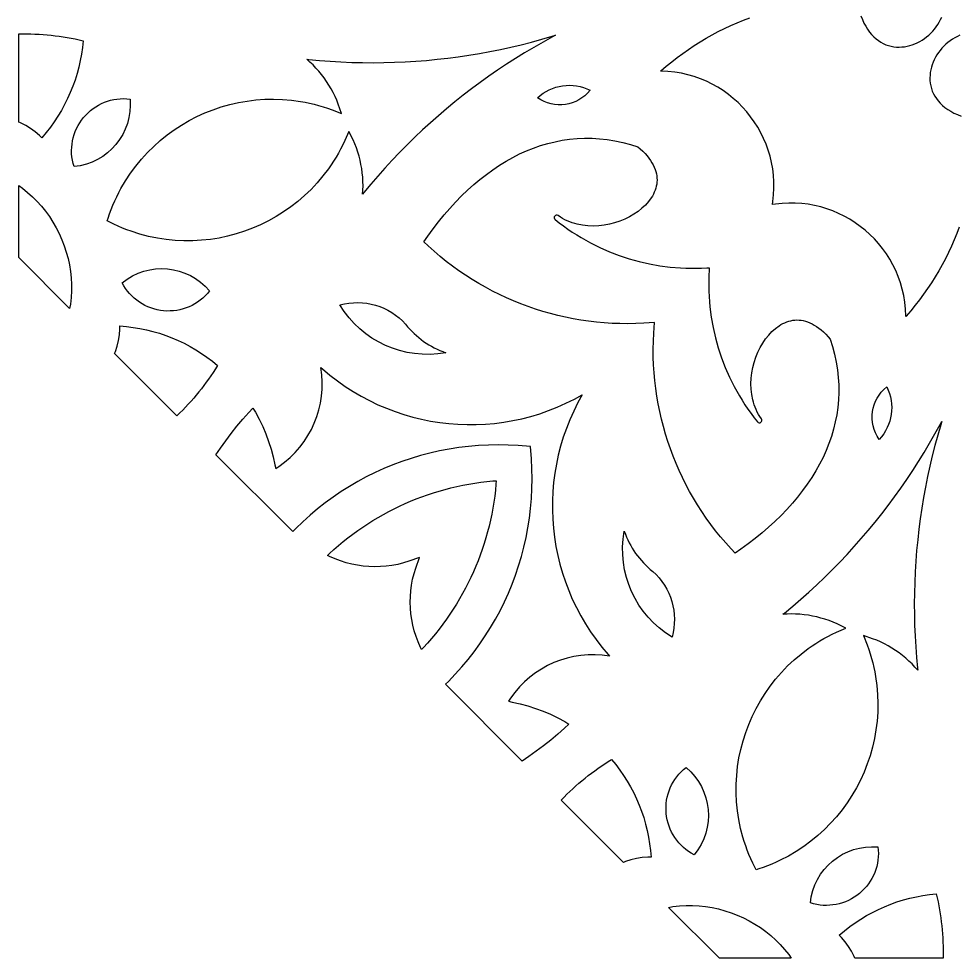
# Model space of a CAD drawing. Extents: x -1917 to -261, y -485 to 605.
# Drawn here: x -546.5 to -483.7, y 160.2 to 223 of the extents above; entities that cross this region are included whole.
import ezdxf

# ---------------------------------------------------------------- set-up
doc = ezdxf.new("R2010")
doc.units = 0
doc.layers.add('LAYER_1', color=18, linetype='CONTINUOUS')

msp = doc.modelspace()

# ---------------------------------------------------------------- linework, layer by layer
at = {"layer": 'LAYER_1'}
for points in [[(-483.585, 209.057), (-483.75, 208.626), (-483.927, 208.199), (-484.113, 207.777), (-484.31, 207.359), (-484.518, 206.945), (-484.735, 206.537), (-484.963, 206.133), (-485.201, 205.735), (-485.448, 205.342), (-485.706, 204.955), (-485.973, 204.574), (-486.251, 204.199), (-486.537, 203.83), (-486.834, 203.467), (-487.14, 203.111), (-487.162, 203.087), (-487.162, 203.114), (-487.182, 203.578), (-487.229, 204.033), (-487.302, 204.478), (-487.4, 204.914), (-487.522, 205.338), (-487.668, 205.751), (-487.836, 206.152), (-488.025, 206.54), (-488.235, 206.914), (-488.465, 207.275), (-488.713, 207.621), (-488.98, 207.952), (-489.264, 208.267), (-489.564, 208.565), (-489.88, 208.846), (-490.21, 209.11), (-490.554, 209.355), (-490.91, 209.582), (-491.279, 209.789), (-491.659, 209.975), (-492.049, 210.141), (-492.449, 210.286), (-492.857, 210.408), (-493.273, 210.508), (-493.695, 210.585), (-494.124, 210.638), (-494.558, 210.666), (-494.995, 210.669), (-495.437, 210.646), (-495.88, 210.597), (-496.09, 210.561), (-496.054, 210.771), (-496.005, 211.215), (-495.983, 211.656), (-495.986, 212.094), (-496.014, 212.528), (-496.067, 212.956), (-496.143, 213.379), (-496.243, 213.795), (-496.366, 214.203), (-496.51, 214.602), (-496.676, 214.993), (-496.863, 215.372), (-497.07, 215.741), (-497.296, 216.098), (-497.541, 216.442), (-497.805, 216.772), (-498.086, 217.087), (-498.385, 217.388), (-498.7, 217.671), (-499.03, 217.938), (-499.376, 218.187), (-499.737, 218.416), (-500.112, 218.626), (-500.5, 218.816), (-500.9, 218.984), (-501.313, 219.129), (-501.738, 219.251), (-502.173, 219.349), (-502.618, 219.422), (-503.073, 219.469), (-503.537, 219.489), (-503.565, 219.489), (-503.54, 219.511), (-503.184, 219.817), (-502.822, 220.114), (-502.453, 220.401), (-502.078, 220.678), (-501.696, 220.945), (-501.309, 221.203), (-500.917, 221.451), (-500.518, 221.688), (-500.115, 221.916), (-499.706, 222.134), (-499.293, 222.341), (-498.875, 222.538), (-498.452, 222.725), (-498.025, 222.901), (-497.594, 223.067)], [(-490.169, 223.193), (-490.07, 222.941), (-489.963, 222.707), (-489.847, 222.49), (-489.723, 222.29), (-489.591, 222.106), (-489.452, 221.938), (-489.306, 221.786), (-489.154, 221.651), (-488.996, 221.53), (-488.834, 221.425), (-488.667, 221.336), (-488.496, 221.261), (-488.323, 221.201), (-488.147, 221.155), (-487.969, 221.123), (-487.791, 221.105), (-487.612, 221.1), (-487.434, 221.107), (-487.256, 221.127), (-487.079, 221.158), (-486.904, 221.201), (-486.732, 221.254), (-486.563, 221.318), (-486.396, 221.392), (-486.234, 221.476), (-486.076, 221.57), (-485.922, 221.672), (-485.774, 221.783), (-485.632, 221.902), (-485.496, 222.029), (-485.367, 222.163), (-485.245, 222.305), (-485.13, 222.454), (-485.024, 222.609), (-484.927, 222.771), (-484.839, 222.938), (-484.761, 223.111)], [(-483.541, 221.89), (-483.713, 221.812), (-483.881, 221.724), (-484.042, 221.627), (-484.197, 221.521), (-484.346, 221.407), (-484.488, 221.285), (-484.622, 221.155), (-484.75, 221.019), (-484.869, 220.877), (-484.979, 220.729), (-485.082, 220.576), (-485.175, 220.417), (-485.259, 220.255), (-485.333, 220.089), (-485.397, 219.919), (-485.451, 219.747), (-485.494, 219.572), (-485.525, 219.396), (-485.544, 219.218), (-485.552, 219.039), (-485.546, 218.86), (-485.528, 218.682), (-485.496, 218.504), (-485.45, 218.329), (-485.39, 218.155), (-485.316, 217.984), (-485.226, 217.818), (-485.121, 217.655), (-485.001, 217.497), (-484.865, 217.345), (-484.713, 217.2), (-484.545, 217.061), (-484.362, 216.929), (-484.161, 216.804), (-483.944, 216.688), (-483.71, 216.581), (-483.459, 216.483)]]:
    msp.add_lwpolyline(points, dxfattribs=at)
for points in [[(-542.196, 221.529, -0.161874), (-544.945, 215.039), (-545.096, 215.185), (-545.392, 215.433), (-545.705, 215.657), (-546.032, 215.859), (-546.373, 216.036), (-546.492, 216.088), (-546.492, 221.983, -0.063512)], [(-511.795, 217.712, -0.313022), (-508.278, 218.214, -0.400535)], [(-542.797, 213.106, -0.547146), (-539.049, 217.624, -0.412174)], [(-508.148, 215.002), (-507.641, 214.971), (-507.131, 214.914), (-506.618, 214.83), (-506.101, 214.719), (-505.582, 214.579), (-505.088, 214.42), (-504.927, 214.285), (-504.76, 214.131), (-504.607, 213.977), (-504.47, 213.824), (-504.346, 213.671), (-504.236, 213.519), (-504.14, 213.368), (-504.057, 213.218), (-503.986, 213.069), (-503.928, 212.921), (-503.881, 212.775), (-503.846, 212.63), (-503.822, 212.487), (-503.808, 212.345), (-503.805, 212.204), (-503.811, 212.065), (-503.827, 211.928), (-503.853, 211.791), (-503.888, 211.657), (-503.932, 211.524), (-503.984, 211.393), (-504.046, 211.264), (-504.115, 211.137), (-504.191, 211.013), (-504.371, 210.769), (-504.578, 210.537), (-504.812, 210.318), (-505.07, 210.113), (-505.35, 209.924), (-505.649, 209.751), (-505.965, 209.597), (-506.296, 209.463), (-506.637, 209.35), (-506.988, 209.259), (-507.345, 209.192), (-507.706, 209.149), (-508.067, 209.132), (-508.427, 209.143), (-508.783, 209.181), (-509.135, 209.249), (-509.304, 209.294), (-509.473, 209.346), (-509.64, 209.407), (-509.803, 209.475), (-509.962, 209.552), (-510.118, 209.636), (-510.27, 209.729), (-510.422, 209.834, 0.968464), (-510.617, 209.567), (-510.339, 209.348), (-510.054, 209.135), (-509.764, 208.929), (-509.471, 208.731), (-509.173, 208.54), (-508.871, 208.356), (-508.566, 208.181), (-508.256, 208.012), (-507.944, 207.852), (-507.627, 207.699), (-506.986, 207.416), (-506.333, 207.165), (-505.669, 206.945), (-504.995, 206.757), (-504.314, 206.601), (-503.625, 206.477), (-502.931, 206.386), (-502.232, 206.328), (-501.88, 206.312), (-501.528, 206.304), (-501.176, 206.304), (-500.823, 206.313), (-500.47, 206.33), (-500.309, 206.342), (-500.321, 206.182), (-500.338, 205.828), (-500.347, 205.476), (-500.348, 205.123), (-500.34, 204.771), (-500.323, 204.42), (-500.298, 204.07), (-500.265, 203.72), (-500.174, 203.026), (-500.051, 202.338), (-499.895, 201.656), (-499.707, 200.983), (-499.487, 200.319), (-499.235, 199.665), (-498.952, 199.024), (-498.639, 198.396), (-498.471, 198.086), (-498.295, 197.78), (-498.112, 197.479), (-497.921, 197.181), (-497.722, 196.887), (-497.517, 196.598), (-497.303, 196.313), (-497.084, 196.034, 0.968464), (-496.818, 196.23), (-496.922, 196.381), (-497.015, 196.533), (-497.1, 196.689), (-497.176, 196.849), (-497.245, 197.012), (-497.305, 197.178), (-497.358, 197.347), (-497.402, 197.517), (-497.47, 197.868), (-497.509, 198.224), (-497.519, 198.584), (-497.502, 198.946), (-497.46, 199.306), (-497.392, 199.663), (-497.301, 200.014), (-497.188, 200.356), (-497.054, 200.686), (-496.9, 201.002), (-496.728, 201.301), (-496.538, 201.581), (-496.333, 201.84), (-496.114, 202.074), (-495.883, 202.281), (-495.638, 202.46), (-495.515, 202.536), (-495.388, 202.606), (-495.258, 202.667), (-495.127, 202.72), (-494.994, 202.763), (-494.86, 202.798), (-494.724, 202.824), (-494.586, 202.84), (-494.447, 202.847), (-494.307, 202.843), (-494.165, 202.83), (-494.021, 202.805), (-493.876, 202.77), (-493.73, 202.723), (-493.582, 202.665), (-493.433, 202.594), (-493.283, 202.511), (-493.132, 202.415), (-492.98, 202.305), (-492.827, 202.182), (-492.674, 202.044), (-492.52, 201.892), (-492.367, 201.724), (-492.232, 201.564), (-492.072, 201.069), (-491.933, 200.55), (-491.821, 200.034), (-491.737, 199.52), (-491.68, 199.01), (-491.649, 198.503), (-491.645, 198), (-491.666, 197.5), (-491.712, 197.004), (-491.783, 196.512), (-491.878, 196.024), (-491.997, 195.541), (-492.14, 195.063), (-492.305, 194.589), (-492.493, 194.121), (-492.702, 193.658), (-492.934, 193.201), (-493.186, 192.749), (-493.46, 192.303), (-493.753, 191.864), (-494.067, 191.432), (-494.4, 191.006), (-494.751, 190.587), (-495.122, 190.176), (-495.51, 189.773), (-495.916, 189.377), (-496.339, 188.989), (-496.779, 188.61), (-497.235, 188.24), (-497.707, 187.878), (-498.194, 187.526), (-498.582, 187.261), (-498.853, 187.546), (-499.208, 187.94), (-499.552, 188.343), (-499.884, 188.754), (-500.204, 189.173), (-500.511, 189.599), (-500.807, 190.033), (-501.091, 190.474), (-501.362, 190.921), (-501.621, 191.376), (-501.867, 191.836), (-502.101, 192.303), (-502.322, 192.775), (-502.53, 193.253), (-502.726, 193.736), (-502.908, 194.224), (-503.077, 194.717), (-503.234, 195.214), (-503.377, 195.715), (-503.506, 196.22), (-503.622, 196.729), (-503.725, 197.241), (-503.814, 197.756), (-503.889, 198.274), (-503.951, 198.795), (-503.998, 199.318), (-504.031, 199.843), (-504.051, 200.369), (-504.056, 200.898), (-504.046, 201.427), (-504.023, 201.957), (-503.971, 202.681), (-504.694, 202.629), (-505.225, 202.605), (-505.754, 202.596), (-506.282, 202.601), (-506.809, 202.62), (-507.333, 202.653), (-507.856, 202.701), (-508.377, 202.762), (-508.895, 202.837), (-509.41, 202.926), (-509.922, 203.029), (-510.431, 203.145), (-510.936, 203.275), (-511.438, 203.418), (-511.935, 203.574), (-512.427, 203.743), (-512.915, 203.926), (-513.398, 204.121), (-513.876, 204.33), (-514.349, 204.551), (-514.815, 204.784), (-515.276, 205.031), (-515.73, 205.29), (-516.178, 205.561), (-516.619, 205.844), (-517.052, 206.14), (-517.479, 206.448), (-517.898, 206.768), (-518.308, 207.099), (-518.711, 207.443), (-519.105, 207.798), (-519.391, 208.07), (-519.126, 208.457), (-518.773, 208.944), (-518.412, 209.416), (-518.041, 209.872), (-517.662, 210.312), (-517.274, 210.735), (-516.879, 211.141), (-516.475, 211.53), (-516.064, 211.9), (-515.645, 212.252), (-515.22, 212.585), (-514.787, 212.898), (-514.348, 213.192), (-513.902, 213.465), (-513.451, 213.718), (-512.993, 213.949), (-512.53, 214.159), (-512.062, 214.347), (-511.589, 214.512), (-511.11, 214.654), (-510.627, 214.773), (-510.139, 214.868), (-509.648, 214.939), (-509.152, 214.985), (-508.652, 215.006)], [(-539.577, 205.333, -0.412174), (-533.732, 204.788, -0.547146)], [(-525.013, 203.852, -0.28687), (-520.616, 202.56, 0.141794), (-517.938, 200.656, -0.312542)], [(-539.729, 202.447, -0.161927), (-533.196, 199.802, -0.063402), (-535.913, 196.442), (-540.082, 200.611), (-540.034, 200.732), (-539.918, 201.099), (-539.829, 201.473), (-539.767, 201.853), (-539.733, 202.237)], [(-526.185, 199.58), (-525.692, 199.164), (-525.186, 198.773), (-524.666, 198.406), (-524.135, 198.064), (-523.592, 197.746), (-523.039, 197.452), (-522.477, 197.183), (-521.905, 196.938), (-521.326, 196.718), (-520.74, 196.523), (-520.147, 196.352), (-519.549, 196.206), (-518.946, 196.085), (-518.34, 195.988), (-517.73, 195.917), (-517.118, 195.87), (-516.505, 195.849), (-515.891, 195.852), (-515.278, 195.88), (-514.665, 195.934), (-514.054, 196.013), (-513.446, 196.117), (-512.842, 196.246), (-512.241, 196.4), (-511.646, 196.58), (-511.057, 196.786), (-510.474, 197.016), (-509.899, 197.273), (-509.333, 197.554), (-508.807, 197.844), (-509.097, 197.319), (-509.379, 196.752), (-509.635, 196.177), (-509.866, 195.594), (-510.071, 195.005), (-510.251, 194.41), (-510.405, 193.81), (-510.535, 193.205), (-510.639, 192.597), (-510.717, 191.986), (-510.771, 191.374), (-510.799, 190.76), (-510.803, 190.146), (-510.781, 189.533), (-510.735, 188.921), (-510.663, 188.312), (-510.567, 187.705), (-510.446, 187.102), (-510.3, 186.504), (-510.129, 185.912), (-509.933, 185.325), (-509.713, 184.746), (-509.469, 184.175), (-509.199, 183.612), (-508.906, 183.059), (-508.588, 182.517), (-508.245, 181.985), (-507.878, 181.466), (-507.487, 180.959), (-507.072, 180.466), (-506.982, 180.369, 0.292397), (-513.601, 177.549), (-513.738, 177.347), (-513.5, 177.295), (-512.968, 177.177), (-512.447, 177.036), (-511.934, 176.871), (-511.429, 176.684), (-510.934, 176.473), (-510.449, 176.239), (-509.974, 175.983), (-509.698, 175.816), (-509.987, 175.55), (-510.448, 175.146), (-510.917, 174.754), (-511.396, 174.373), (-511.884, 174.004), (-512.38, 173.647), (-512.818, 173.348), (-517.954, 178.483), (-517.753, 178.678), (-517.297, 179.151), (-516.859, 179.639), (-516.439, 180.14), (-516.037, 180.654), (-515.653, 181.181), (-515.288, 181.72), (-514.941, 182.27), (-514.613, 182.832), (-514.305, 183.404), (-514.016, 183.986), (-513.747, 184.578), (-513.498, 185.179), (-513.27, 185.788), (-513.062, 186.405), (-512.874, 187.029), (-512.708, 187.661), (-512.564, 188.299), (-512.441, 188.942), (-512.339, 189.591), (-512.26, 190.245), (-512.203, 190.903), (-512.169, 191.565), (-512.158, 192.23), (-512.17, 192.898), (-512.205, 193.568), (-512.276, 194.375), (-513.083, 194.446), (-513.753, 194.481), (-514.421, 194.493), (-515.086, 194.482), (-515.748, 194.448), (-516.406, 194.391), (-517.06, 194.312), (-517.709, 194.211), (-518.353, 194.088), (-518.991, 193.943), (-519.622, 193.777), (-520.246, 193.59), (-520.864, 193.382), (-521.473, 193.153), (-522.073, 192.904), (-522.665, 192.635), (-523.247, 192.346), (-523.819, 192.038), (-524.381, 191.71), (-524.932, 191.364), (-525.471, 190.998), (-525.997, 190.614), (-526.512, 190.212), (-527.013, 189.792), (-527.5, 189.354), (-527.973, 188.899), (-528.168, 188.698), (-533.304, 193.833), (-533.005, 194.271), (-532.647, 194.768), (-532.278, 195.256), (-531.898, 195.734), (-531.505, 196.204), (-531.102, 196.664), (-530.835, 196.954), (-530.669, 196.677), (-530.412, 196.203), (-530.179, 195.717), (-529.968, 195.222), (-529.78, 194.717), (-529.615, 194.204), (-529.475, 193.683), (-529.357, 193.152), (-529.304, 192.913), (-529.102, 193.051, 0.292397), (-526.283, 199.669)], [(-488.437, 198.373, -0.313022), (-488.94, 194.857, -0.400535)], [(-505.995, 188.713, 0.141792), (-504.092, 186.035, -0.287102), (-502.799, 181.638, -0.312588)], [(-506.849, 173.455, -0.161874), (-504.204, 166.922), (-504.414, 166.919), (-504.799, 166.884), (-505.179, 166.822), (-505.553, 166.733), (-505.919, 166.618), (-506.04, 166.57), (-510.209, 170.738, -0.063512)], [(-501.863, 172.919, -0.412174), (-501.319, 167.075, -0.547146)], [(-493.545, 163.855, -0.412174), (-489.027, 167.602, -0.547146)], [(-485.123, 164.455, -0.063402), (-484.668, 160.159), (-490.564, 160.159), (-490.615, 160.278), (-490.793, 160.619), (-490.994, 160.947), (-491.219, 161.259), (-491.466, 161.555), (-491.612, 161.706, -0.161927)]]:
    msp.add_lwpolyline(points, format="xyb", close=True, dxfattribs=at)
for points in [[(-510.802, 221.782), (-511.429, 221.437), (-512.05, 221.082), (-512.664, 220.717), (-513.272, 220.341), (-513.873, 219.955), (-514.467, 219.559), (-515.055, 219.153), (-515.635, 218.737), (-516.208, 218.311), (-516.774, 217.876), (-517.332, 217.431), (-517.883, 216.976), (-518.426, 216.512), (-518.961, 216.039), (-519.488, 215.556), (-520.007, 215.064), (-520.518, 214.563), (-521.021, 214.054), (-521.515, 213.535), (-522.001, 213.007), (-522.478, 212.471), (-522.946, 211.926), (-523.405, 211.373), (-523.492, 211.265), (-523.475, 211.541), (-523.468, 211.828), (-523.473, 212.114), (-523.489, 212.4), (-523.517, 212.685), (-523.555, 212.968), (-523.605, 213.25), (-523.665, 213.53), (-523.737, 213.807), (-523.82, 214.082), (-523.913, 214.354), (-524.018, 214.622), (-524.133, 214.887), (-524.413, 215.465), (-524.689, 214.847), (-524.825, 214.562), (-524.969, 214.282), (-525.118, 214.007), (-525.275, 213.738), (-525.437, 213.475), (-525.606, 213.218), (-525.78, 212.967), (-526.148, 212.481), (-526.537, 212.018), (-526.947, 211.58), (-527.378, 211.166), (-527.827, 210.777), (-528.294, 210.413), (-528.777, 210.074), (-529.276, 209.761), (-529.789, 209.475), (-530.315, 209.215), (-530.852, 208.982), (-531.401, 208.777), (-531.959, 208.599), (-532.526, 208.45), (-533.099, 208.329), (-533.679, 208.238), (-534.264, 208.175), (-534.853, 208.143), (-535.444, 208.14), (-536.037, 208.168), (-536.629, 208.227), (-537.222, 208.317), (-537.812, 208.439), (-538.399, 208.593), (-538.982, 208.78), (-539.271, 208.885), (-539.558, 208.999), (-539.845, 209.121), (-540.129, 209.251), (-540.412, 209.39), (-540.572, 209.474), (-540.518, 209.647), (-540.417, 209.945), (-540.308, 210.239), (-540.192, 210.527), (-540.069, 210.811), (-539.939, 211.09), (-539.802, 211.365), (-539.659, 211.633), (-539.352, 212.158), (-539.021, 212.661), (-538.666, 213.144), (-538.289, 213.605), (-537.889, 214.044), (-537.469, 214.46), (-537.03, 214.853), (-536.573, 215.222), (-536.098, 215.568), (-535.607, 215.888), (-535.1, 216.183), (-534.58, 216.452), (-534.047, 216.695), (-533.502, 216.91), (-532.946, 217.099), (-532.381, 217.259), (-531.807, 217.39), (-531.226, 217.493), (-530.639, 217.565), (-530.046, 217.607), (-529.449, 217.619), (-528.849, 217.599), (-528.247, 217.548), (-527.643, 217.464), (-527.342, 217.409), (-527.041, 217.347), (-526.74, 217.276), (-526.439, 217.196), (-526.139, 217.108), (-525.84, 217.012), (-525.542, 216.906), (-524.91, 216.664), (-525.121, 217.271), (-525.226, 217.54), (-525.342, 217.803), (-525.468, 218.062), (-525.604, 218.315), (-525.75, 218.561), (-525.904, 218.802), (-526.069, 219.036), (-526.242, 219.264), (-526.424, 219.485), (-526.614, 219.698), (-526.813, 219.904), (-527.021, 220.102), (-527.228, 220.285), (-527.091, 220.27), (-526.375, 220.204), (-525.658, 220.149), (-524.942, 220.107), (-524.226, 220.078), (-523.509, 220.061), (-522.793, 220.056), (-522.078, 220.063), (-521.363, 220.082), (-520.649, 220.114), (-519.936, 220.157), (-519.224, 220.213), (-518.513, 220.281), (-517.803, 220.361), (-517.095, 220.453), (-516.389, 220.558), (-515.685, 220.674), (-514.982, 220.802), (-514.282, 220.942), (-513.584, 221.094), (-512.889, 221.258), (-512.196, 221.434), (-511.506, 221.622), (-510.819, 221.822), (-510.594, 221.892)], [(-546.251, 211.657), (-545.91, 211.383), (-545.584, 211.092), (-545.275, 210.784), (-544.982, 210.459), (-544.707, 210.12), (-544.449, 209.766), (-544.211, 209.397), (-543.992, 209.016), (-543.793, 208.621), (-543.614, 208.214), (-543.452, 207.8), (-543.314, 207.38), (-543.199, 206.955), (-543.108, 206.526), (-543.039, 206.094), (-542.994, 205.659), (-542.972, 205.223), (-542.973, 204.786), (-542.997, 204.35), (-543.044, 203.915), (-543.092, 203.622), (-546.492, 207.022), (-546.492, 211.831)], [(-484.829, 195.833), (-485.029, 195.146), (-485.217, 194.456), (-485.393, 193.763), (-485.557, 193.067), (-485.709, 192.369), (-485.849, 191.669), (-485.978, 190.967), (-486.094, 190.262), (-486.198, 189.556), (-486.29, 188.848), (-486.37, 188.139), (-486.438, 187.428), (-486.494, 186.716), (-486.538, 186.003), (-486.569, 185.288), (-486.589, 184.574), (-486.596, 183.858), (-486.591, 183.142), (-486.573, 182.426), (-486.544, 181.709), (-486.502, 180.993), (-486.448, 180.277), (-486.381, 179.561), (-486.366, 179.423), (-486.549, 179.631), (-486.747, 179.838), (-486.953, 180.037), (-487.167, 180.228), (-487.387, 180.41), (-487.615, 180.583), (-487.849, 180.747), (-488.09, 180.902), (-488.337, 181.047), (-488.59, 181.183), (-488.848, 181.309), (-489.112, 181.425), (-489.381, 181.531), (-489.987, 181.742), (-489.745, 181.11), (-489.64, 180.811), (-489.543, 180.512), (-489.455, 180.212), (-489.376, 179.911), (-489.305, 179.61), (-489.242, 179.309), (-489.188, 179.009), (-489.104, 178.405), (-489.052, 177.803), (-489.032, 177.202), (-489.044, 176.606), (-489.086, 176.013), (-489.159, 175.425), (-489.261, 174.844), (-489.393, 174.27), (-489.553, 173.705), (-489.741, 173.149), (-489.957, 172.604), (-490.199, 172.071), (-490.468, 171.551), (-490.763, 171.045), (-491.084, 170.554), (-491.429, 170.079), (-491.798, 169.621), (-492.191, 169.182), (-492.608, 168.762), (-493.047, 168.363), (-493.507, 167.985), (-493.99, 167.63), (-494.493, 167.299), (-495.017, 166.993), (-495.562, 166.712), (-495.84, 166.583), (-496.124, 166.46), (-496.413, 166.344), (-496.706, 166.235), (-497.004, 166.133), (-497.177, 166.079), (-497.262, 166.24), (-497.4, 166.522), (-497.531, 166.807), (-497.653, 167.093), (-497.767, 167.381), (-497.872, 167.67), (-497.969, 167.961), (-498.058, 168.252), (-498.212, 168.84), (-498.334, 169.43), (-498.424, 170.022), (-498.483, 170.615), (-498.511, 171.207), (-498.509, 171.799), (-498.476, 172.387), (-498.414, 172.972), (-498.322, 173.552), (-498.201, 174.126), (-498.052, 174.692), (-497.874, 175.25), (-497.669, 175.799), (-497.436, 176.337), (-497.176, 176.863), (-496.89, 177.376), (-496.577, 177.874), (-496.239, 178.358), (-495.874, 178.824), (-495.485, 179.274), (-495.071, 179.704), (-494.633, 180.114), (-494.171, 180.503), (-493.684, 180.871), (-493.433, 181.045), (-493.176, 181.214), (-492.913, 181.377), (-492.644, 181.533), (-492.37, 181.683), (-492.09, 181.826), (-491.804, 181.963), (-491.186, 182.238), (-491.765, 182.518), (-492.029, 182.633), (-492.298, 182.738), (-492.57, 182.832), (-492.844, 182.914), (-493.122, 182.986), (-493.402, 183.047), (-493.683, 183.096), (-493.967, 183.135), (-494.251, 183.162), (-494.537, 183.178), (-494.823, 183.183), (-495.11, 183.177), (-495.386, 183.16), (-495.278, 183.246), (-494.725, 183.705), (-494.18, 184.173), (-493.644, 184.65), (-493.116, 185.136), (-492.598, 185.63), (-492.088, 186.133), (-491.587, 186.644), (-491.095, 187.163), (-490.613, 187.69), (-490.139, 188.226), (-489.675, 188.769), (-489.221, 189.319), (-488.775, 189.878), (-488.34, 190.443), (-487.914, 191.017), (-487.498, 191.597), (-487.092, 192.184), (-486.696, 192.778), (-486.31, 193.379), (-485.935, 193.987), (-485.569, 194.601), (-485.214, 195.222), (-484.87, 195.849), (-484.76, 196.058)], [(-514.574, 191.875), (-514.614, 191.467), (-514.662, 191.061), (-514.72, 190.657), (-514.787, 190.254), (-514.862, 189.854), (-514.946, 189.456), (-515.039, 189.061), (-515.14, 188.668), (-515.25, 188.277), (-515.369, 187.89), (-515.496, 187.505), (-515.631, 187.123), (-515.775, 186.745), (-515.927, 186.37), (-516.087, 185.998), (-516.255, 185.63), (-516.431, 185.266), (-516.615, 184.905), (-516.808, 184.549), (-517.008, 184.197), (-517.216, 183.849), (-517.432, 183.505), (-517.655, 183.166), (-517.886, 182.832), (-518.125, 182.502), (-518.371, 182.178), (-518.625, 181.858), (-518.886, 181.544), (-519.155, 181.235), (-519.431, 180.932), (-519.553, 180.803), (-519.627, 180.95), (-519.784, 181.311), (-519.921, 181.678), (-520.037, 182.05), (-520.132, 182.426), (-520.207, 182.807), (-520.261, 183.19), (-520.294, 183.575), (-520.307, 183.962), (-520.299, 184.349), (-520.27, 184.735), (-520.22, 185.12), (-520.149, 185.502), (-520.057, 185.881), (-519.944, 186.257), (-519.688, 186.963), (-520.395, 186.707), (-520.77, 186.595), (-521.149, 186.503), (-521.532, 186.432), (-521.916, 186.382), (-522.303, 186.353), (-522.689, 186.345), (-523.076, 186.357), (-523.461, 186.391), (-523.845, 186.445), (-524.225, 186.519), (-524.602, 186.615), (-524.974, 186.731), (-525.341, 186.867), (-525.701, 187.024), (-525.848, 187.098), (-525.719, 187.221), (-525.416, 187.497), (-525.107, 187.765), (-524.793, 188.026), (-524.474, 188.28), (-524.149, 188.526), (-523.82, 188.765), (-523.485, 188.996), (-523.146, 189.22), (-522.803, 189.436), (-522.455, 189.644), (-522.102, 189.844), (-521.746, 190.036), (-521.386, 190.22), (-521.021, 190.397), (-520.653, 190.565), (-520.282, 190.725), (-519.907, 190.877), (-519.528, 191.02), (-519.146, 191.156), (-518.762, 191.282), (-518.374, 191.401), (-517.984, 191.511), (-517.591, 191.612), (-517.195, 191.705), (-516.797, 191.789), (-516.397, 191.865), (-515.995, 191.931), (-515.591, 191.989), (-515.185, 192.038), (-514.777, 192.078), (-514.557, 192.094)], [(-500.992, 163.658), (-500.557, 163.612), (-500.125, 163.544), (-499.696, 163.452), (-499.271, 163.337), (-498.852, 163.199), (-498.437, 163.038), (-498.03, 162.859), (-497.636, 162.66), (-497.254, 162.441), (-496.886, 162.202), (-496.532, 161.945), (-496.192, 161.669), (-495.868, 161.377), (-495.56, 161.067), (-495.268, 160.742), (-494.995, 160.401), (-494.821, 160.159), (-499.63, 160.159), (-503.03, 163.559), (-502.736, 163.607), (-502.301, 163.655), (-501.865, 163.679), (-501.428, 163.68)]]:
    msp.add_lwpolyline(points, close=True, dxfattribs=at)

doc.saveas('drawing.dxf')
